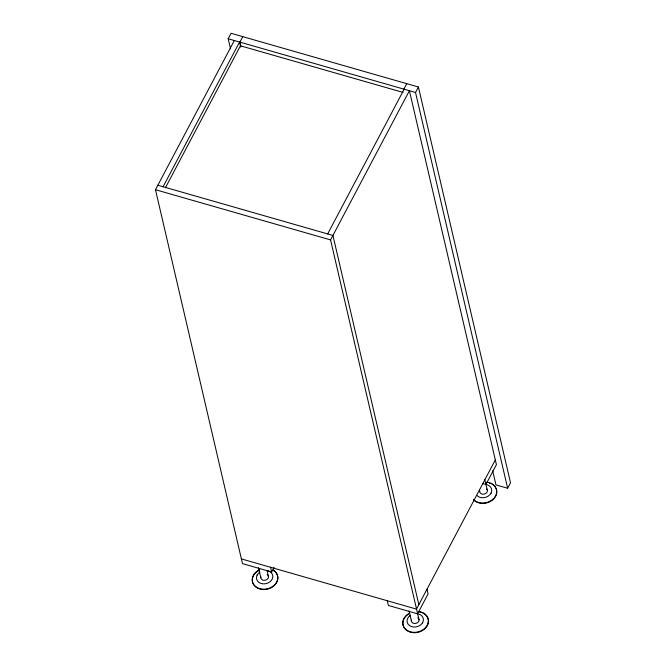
<?xml version="1.0" encoding="UTF-8"?>
<svg xmlns="http://www.w3.org/2000/svg" width="666" height="666" viewBox="0 0 666 666"><rect width="100%" height="100%" fill="white"/><g stroke="black" fill="none" stroke-linecap="round" stroke-linejoin="round"><path stroke-width="1" d="M257.176 575.033L257.351 574.55M422.51 622.968L422.685 622.485M490.85 493.673L491.025 493.181M230.553 48.893L228.197 38.77L231.085 33.3L418.423 87.005L510.522 482.783L507.634 488.253L495.962 484.906L492.665 470.737M274.059 567.474L271.67 571.994L242.482 563.627L155.478 189.718L234.324 40.526M163.095 186.746L239.577 42.033L240.751 47.095M242.757 36.647L239.868 42.116L240.809 46.162M165.418 187.77L240.451 45.804L403.038 92.416M403.862 89.136L406.751 83.658M327.672 233.933L404.154 89.219M419.047 619.796L330.561 239.91L409.407 90.718L496.42 464.635L485.905 484.523L482.992 483.691M507.634 488.253L415.534 92.482L418.423 87.005M495.321 459.923L416.475 609.115L241.392 558.916M228.197 38.77L415.534 92.482M157.842 185.24L332.925 235.439L418.839 604.636M155.478 189.718L330.561 239.91M484.806 479.811L487.387 490.492M426.989 589.219L428.08 593.93L417.565 613.827L388.386 605.461L387.296 600.749M409.066 610.905L411.388 620.887M270.571 567.282L271.67 571.994M267.083 570.637L268.473 576.623M258.491 567.732L260.814 577.722M268.273 575.84A3.879 3.105 -13.1 0 1 263.936 580.311L262.987 580.136A3.879 3.105 -13.1 0 1 260.872 576.906M267.149 574.591A3.879 3.105 -13.1 0 1 267.815 575.149M273.102 569.954A12.92 10.348 -13.1 0 1 273.568 585.764A12.92 10.348 -13.1 0 1 254.295 585.281A12.92 10.348 -13.1 0 1 259.698 569.621M275.474 572.119A12.92 10.348 -13.1 0 1 272.103 587.229A12.92 10.348 -13.1 0 1 254.087 585.289A12.92 10.348 -13.1 0 1 259.024 570.354M273.185 570.321A12.92 10.348 -13.1 0 1 274.783 571.461M268.007 570.812A8.267 6.618 -13.1 0 1 271.42 580.386A8.267 6.618 -13.1 0 1 258.932 582.425A8.267 6.618 -13.1 0 1 259.865 572.136M417.724 617.765A3.879 3.105 -13.1 0 1 418.681 621.42A3.879 3.105 -13.1 0 1 414.51 623.476L413.561 623.301A3.879 3.105 -13.1 0 1 411.446 620.071M418.448 611.455A12.92 10.348 -13.1 0 1 426.748 626.065A12.92 10.348 -13.1 0 1 406.443 629.919A12.92 10.348 -13.1 0 1 409.515 613.153M421.911 612.612A12.92 10.348 -13.1 0 1 425.807 627.772A12.92 10.348 -13.1 0 1 406.46 630.236A12.92 10.348 -13.1 0 1 408.175 614.352M419.347 611.929A12.92 10.348 -13.1 0 1 420.912 612.279M418.581 613.977A8.267 6.618 -13.1 0 1 421.994 623.559A8.267 6.618 -13.1 0 1 409.507 625.59A8.267 6.618 -13.1 0 1 410.431 615.309M486.729 489.019A3.879 3.105 -13.1 0 1 486.771 492.499A3.879 3.105 -13.1 0 1 482.85 494.18L481.893 494.005A3.879 3.105 -13.1 0 1 479.778 490.767M486.788 482.159A12.92 10.348 -13.1 0 1 494.572 497.485A12.92 10.348 -13.1 0 1 473.518 499.508M495.962 488.261A12.92 10.348 -13.1 0 1 490.051 501.64A12.92 10.348 -13.1 0 1 473.609 499.866M489.252 482.983A12.92 10.348 -13.1 0 1 491.2 483.716M492.091 484.19A12.92 10.348 -13.1 0 1 495.529 487.462M486.921 484.682A8.267 6.618 -13.1 0 1 489.901 494.755A8.267 6.618 -13.1 0 1 476.906 495.487"/></g></svg>
